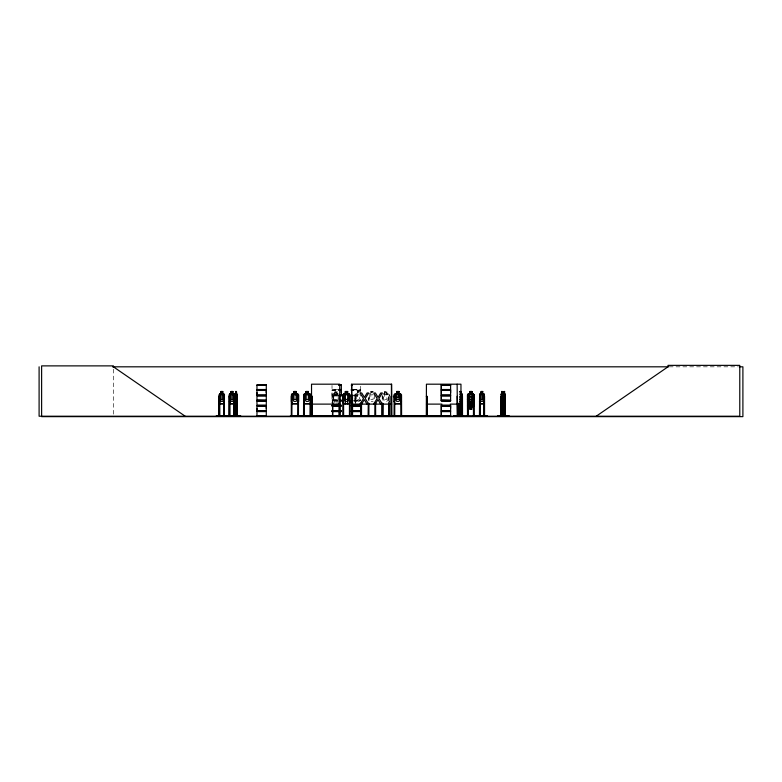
<?xml version="1.0" encoding="UTF-8"?>
<svg xmlns="http://www.w3.org/2000/svg" width="782" height="782" viewBox="0 0 782 782"><rect width="100%" height="100%" fill="white"/><g stroke="black" fill="none" stroke-linecap="round" stroke-linejoin="round"><path stroke-width="0.59" stroke-dasharray="3.91 2.93" d="M332.018 392.72L332.018 395.037L331.969 390.159L337.892 390.11M360.707 392.72L360.707 389.563L352.75 389.514M337.883 389.514L332.018 389.592L332.018 385.37M332.018 389.592L337.892 389.827M360.737 390.267L352.75 390.433M337.892 395.33L331.949 395.33L337.883 395.008M388.478 403.737L389.28 401.371M388.791 403.004L389.358 401.381M331.959 395.301L332.018 403.111M360.785 390.12L352.711 390.11M335.947 401.039L337.394 401.039M355.331 401.039L356.778 401.039M355.028 402.153L355.067 394.802L355.8 393.933L357.286 393.933M333.288 393.933L332.565 394.802L332.585 402.153M337.883 400.589L331.91 400.638L337.883 400.775M359.466 391.479L357.247 391.479L357.364 394.011L356.269 394.832L356.269 399.407L357.364 401.371L359.397 401.371L360.482 399.407L360.482 394.832M373.21 391.479L370.756 391.479L370.844 394.011L369.612 394.832L369.612 399.407L370.844 401.371L373.131 401.371M669.206 366.817L738.071 366.817M352.711 389.827L360.785 389.827M332.018 390.404L337.883 390.433M357.325 391.557L359.397 391.557M370.844 391.557L373.131 391.557M359.036 391.968L357.726 391.968L357.726 392.789L359.036 392.789M372.721 391.968L371.245 391.968L371.245 392.789L372.721 392.789M334.882 393.933L333.259 393.933L332.536 394.802L332.682 402.153M337.013 393.933L338.557 393.933M369.084 393.933L370.756 393.933M382.916 393.933L384.568 393.933L384.568 391.479L386.963 391.479L386.885 394.011L388.067 394.832L388.067 399.407L386.865 401.371L384.627 401.371L383.434 399.407L383.434 394.832L384.627 394.011L384.627 391.557L386.885 391.557L386.865 394.011M386.943 393.933L388.517 393.933L389.358 394.793L389.338 402.153L389.26 394.832M333.298 394.011L338.557 394.011M355.8 394.011L357.364 394.011M369.534 394.011L370.844 394.011M383.356 394.011L388.478 394.011M355.067 394.802L355.742 403.815M334.882 394.832L337.013 394.832M353.718 395.008L360.091 395.008M353.689 395.33L359.388 395.33M331.969 395.663L337.892 395.614M353.689 395.614L359.388 395.614M332.008 395.936L337.883 395.936M353.718 395.936L360.091 395.936M332.585 396.298L333.308 396.298L333.308 402.153M382.789 396.298L382.789 400.98L382.848 396.298L382.134 396.298L382.134 399.807M388.674 396.298L388.674 402.153L388.625 396.298L389.338 396.298M334.882 399.407L337.013 399.407M332.018 400.228L337.873 400.228L331.988 400.55M360.717 400.355L353.718 400.589M353.718 400.775L360.717 400.746M332.018 401.039L337.873 401.039M353.728 401.039L360.082 401.039M333.034 403.004L332.565 401.381L333.24 403.815M355.145 401.371L355.556 403.004M360.707 389.514L360.717 386.2M382.251 394.842L382.173 401.381M374.353 394.832L374.353 399.407M368.938 400.98L368.938 396.298L368.263 396.298L368.263 399.807M368.302 398.097L368.302 400.286M355.634 402.153L355.634 396.298L354.911 396.298L354.911 402.153M355.507 396.298L355.507 402.153M337.013 403.737L337.013 391.557L334.882 391.557L334.921 394.011L333.748 394.832L333.748 399.407L334.882 401.371L337.013 401.371L338.147 399.407L338.147 394.832L337.013 394.011L337.081 391.479L334.813 391.479L334.882 403.737M333.21 396.298L333.21 402.153M113.41 369.221L113.41 415.017M336.631 391.968L335.263 391.968L335.263 392.789L336.631 392.789L336.631 391.968M386.464 391.968L385.027 391.968L385.027 392.789L386.464 392.789L386.464 391.968M359.397 394.832L357.364 394.832L357.364 399.407L359.397 399.407L359.397 394.832M373.131 394.832L370.844 394.832L370.844 399.407L373.131 399.407L373.131 394.832M386.865 394.832L384.627 394.832L384.627 399.407L386.865 399.407L386.865 394.832"/><path stroke-width="1.17" d="M256.965 410.687L256.965 406.102L266.291 406.102L266.281 410.687L256.965 410.687L256.975 408.4M256.965 395.008L256.965 390.433L266.291 390.433L266.281 395.008L256.965 395.008L256.975 392.72M266.281 408.4L266.281 406.102M266.281 392.72L266.281 390.433M341.323 392.72L341.323 390.433M441.292 410.687L441.292 406.102M441.292 395.008L441.292 390.433M450.598 408.4L450.598 406.102L441.283 406.102L441.283 410.687L450.608 410.687L450.608 406.102M450.598 392.72L450.598 390.433L441.283 390.433L441.283 395.008L450.608 395.008L450.608 390.433M347.961 416.21L363.307 415.848L319.3 416.122L319.3 415.496M453.521 415.848L475.906 416.171L472.543 416.22M502.562 403.815L502.836 401.371L502.64 403.815L501.145 403.815M504.918 403.737L505.113 401.371L504.928 403.815M497.411 416.21L508.965 416.22M497.499 415.848L508.974 415.848M236.399 393.933L237.229 394.793L236.897 403.815L235.138 403.815M352.027 400.58L351.294 400.452L352.008 400.355M441.243 400.374L450.608 400.54M462.289 401.381L461.81 403.815L459.914 403.815M236.829 399.407L236.457 401.371L235.753 401.371L235.734 391.479L236.477 391.479L236.829 394.832L236.897 416.22M501.008 416.22L501.233 393.933M504.009 393.933L503.325 394.802L503.51 403.815L505.006 403.815M503.588 393.933L503.461 416.22M483.784 403.815L484.4 401.381M233.916 403.815L234.512 401.381M235.216 393.933L234.874 416.22L234.844 396.298M460.305 402.593L461.292 400.169L460.559 403.131L461.263 405.975L459.845 405.926L459.845 403.639M476.707 416.161L487.333 415.848L476.717 416.122M476.717 415.848L487.333 415.848M459.816 403.971L459.298 405.936L460.324 403.688L460.989 405.956M216.37 416.122L240.602 415.848L216.331 416.171M314.149 415.838L302.663 415.819L304.276 415.819M468.193 396.933L467.44 399.377L468.232 396.933L473.403 396.933L474.088 399.377M474.127 401.381L473.335 403.815L468.154 403.815M298.509 401.371L297.717 403.737L292.204 403.737M350.189 401.381L349.349 403.815L343.591 403.815L342.839 401.381L342.917 394.842L343.621 393.933L345.37 393.933M401.44 401.371L400.628 403.737L394.988 403.737M401.528 401.381L400.687 403.815L394.93 403.815L394.167 401.381M424.372 415.838L428.155 415.819M501.585 394.011L501.37 416.22M330.796 416.171L330.786 415.604M331.06 416.171L342.78 416.21L342.839 394.802M292.009 415.848L290.357 416.171M382.809 416.161L381.245 415.819L400.687 415.701M382.828 415.848L381.235 415.848M351.704 416.161L351.822 384.187L391.684 384.187L391.89 416.171M368.117 416.161L368.263 403.326M461.761 406.826L462.113 399.387M469.718 406.748L469.64 409.279L471.878 409.279L471.771 406.748L472.915 405.926L472.915 401.352L471.81 399.387L471.81 394.832L469.757 394.832L469.757 399.407L468.653 401.352L468.653 405.926L469.747 406.748M474.127 416.22L474.088 394.793L473.315 393.933L471.888 393.933L471.917 391.479L469.679 391.479L469.787 394.011L468.653 394.832L468.653 399.407L469.757 401.371L469.747 405.926L471.81 405.926L471.81 401.352L472.915 399.407L472.915 394.832L471.81 394.011M480.05 393.933L479.474 394.802L480.08 394.011L483.814 394.011M361.538 404.118L364.295 399.661L367.002 404.118M375.213 404.118L377.97 399.661L380.678 404.118M219.136 416.22L219.224 394.802L219.771 393.933L221.013 393.933M222.694 393.933L223.867 393.933L224.483 394.793L223.828 403.815L219.762 403.815L219.283 394.802L219.83 393.933M229.282 416.22L229.312 394.802L229.918 393.933M229.429 394.842L229.947 394.011M359.935 404.118L363.474 398.546L360.043 392.984L361.724 392.984L364.392 397.354L367.09 392.984L368.693 392.984L365.214 398.468L368.703 404.118M373.61 404.118L377.149 398.546L373.718 392.984L375.399 392.984L378.068 397.354L380.766 392.984L382.369 392.984L378.889 398.468L382.378 404.118M460.969 406.748L461.576 405.926L461.576 401.352L460.969 399.387L459.845 399.387M256.936 400.355L266.3 400.54M256.965 416.024L256.965 411.606L266.291 411.606L266.291 416.024L256.936 416.21M468.281 406.748L467.44 405.966L468.252 406.826L473.384 406.826L474.019 405.917L474.019 394.832M473.384 406.826L474.088 405.956M291.49 394.842L292.224 394.011M304.433 393.933L303.66 394.802L303.66 401.381L304.413 403.815L310.034 403.815L310.855 401.381L310.855 394.793L309.995 393.933L308.45 393.933M303.739 394.842L304.472 394.011L309.985 394.011L310.777 394.832L310.698 416.22M481.155 394.011L480.344 394.832L480.344 399.407L481.155 401.371L482.67 401.371L483.481 399.407L483.481 394.832L482.67 394.011L482.777 391.479L481.096 391.479L481.155 394.011L481.213 391.557L482.729 391.557M221.071 394.011L220.201 394.832L220.201 399.407L221.071 401.371L222.694 401.371L223.554 399.407L223.554 394.832L222.694 394.011L222.753 391.479L220.954 391.479L221.013 394.011L221.071 391.557L222.694 391.557M596.216 416.22L668.004 366.817L668.004 365.36L739.782 365.36L739.782 416.22L39.1 416.22L39.1 366.817M345.37 394.011L344.139 394.832L344.139 399.407L345.37 401.371L347.658 401.371L348.88 399.407L348.88 394.832L347.658 394.011M112.491 366.817L668.375 366.817M739.234 366.817L742.9 366.817L742.9 416.64L41.622 416.64L41.622 365.878L113.41 365.878L113.41 366.817L185.187 416.22M256.955 384.91L266.3 384.91M338.997 384.9L341.343 384.91M351.382 384.91L352.027 384.9M441.273 384.91L450.608 384.91M339.007 385.086L341.343 385.096L341.323 389.514M351.382 385.096L352.008 385.076M256.975 385.37L266.281 385.37M338.987 385.37L341.323 385.37M351.401 385.37L352.037 385.37M450.598 385.37L441.292 385.37L441.292 389.514M338.997 389.514L341.333 389.514M351.392 389.514L352.017 389.514M256.897 389.827L266.349 389.827M339.036 389.827L341.402 389.827M351.323 389.827L351.959 389.827M441.214 389.827L450.667 389.827M256.897 390.11L266.349 390.11M339.036 390.11L341.402 390.11M351.323 390.11L351.959 390.11M441.214 390.11L450.667 390.11M338.997 390.433L341.333 390.433L341.323 395.008M351.392 390.433L352.017 390.433M232.84 391.479L231.042 391.479L231.101 394.011M304.423 393.933L306.065 393.933L306.055 391.479L308.46 391.479M459.806 391.479L461.087 391.479M501.282 399.407L501.585 401.371L502.152 401.371L502.249 391.479L501.565 391.479L501.663 394.011M231.101 391.557L232.782 391.557L232.723 394.011L233.642 394.832L233.642 399.407L232.782 401.371L231.159 401.371L230.299 399.407L230.299 394.832L231.159 394.011L231.159 391.557M235.675 391.557L236.457 391.557M296.134 391.557L293.885 391.557L293.905 394.011L292.703 394.832L292.703 399.407L293.905 401.371L296.134 401.371L297.336 399.407L297.336 394.832L296.134 394.011L296.202 391.479L293.807 391.479L293.817 393.933L292.175 393.933L291.412 394.802L291.412 401.381L292.165 403.815L297.786 403.815L298.607 401.381L298.597 394.793L297.747 393.933L296.202 393.933M306.133 391.557L308.382 391.557M347.658 391.557L345.37 391.557L345.37 403.815M398.996 391.557L396.709 391.557L396.709 394.011L395.477 394.832L395.477 399.407L396.709 401.371L398.996 401.371L400.218 399.407L400.218 394.832L398.996 394.011L399.074 391.479L396.621 391.479L396.621 393.933L394.949 393.933L394.167 394.802L394.069 416.22M459.845 391.557L461.048 391.557M469.757 391.557L471.849 391.557M501.585 391.557L502.23 391.557M503.95 391.557L504.586 391.557M460.051 391.968L460.774 391.968L460.774 392.789L460.051 392.789M501.682 391.968L501.682 392.789M504.048 391.968L504.048 392.789M229.859 393.933L231.101 393.933M232.782 393.933L233.955 393.933M235.138 393.933L235.734 393.933M347.658 393.933L349.329 393.933L350.189 394.793L350.101 416.22M399.074 393.933L400.658 393.933L401.528 394.793L401.596 415.848M461.018 393.933L461.869 393.933M469.718 393.933L468.174 393.933L467.48 394.802L467.509 416.22M479.992 393.933L481.155 393.933M482.719 393.933L483.833 393.933M501.643 393.933L501.037 394.802M502.171 393.933L502.836 394.832L502.777 416.22M504.527 393.933L505.192 394.832L505.26 416.22M219.801 394.011L223.847 394.011L224.424 394.832L224.366 416.22M229.888 394.011L233.935 394.011M235.147 394.011L236.956 394.011M292.204 394.011L297.737 394.011L298.529 394.832L298.441 416.22M343.65 394.011L349.29 394.011M400.628 394.011L394.988 394.011L394.255 394.842L394.255 401.371M459.845 394.011L461.849 394.011M473.315 394.011L468.213 394.011L467.548 394.842L467.587 416.22M501.154 394.011L502.631 394.011M503.52 394.011L504.996 394.011M229.312 394.802L229.908 403.815M234.629 416.22L234.512 394.793L234.512 416.22M461.781 394.011L462.289 394.793L462.221 416.22M474.088 394.793L473.276 394.011M502.777 394.793L502.562 393.933M504.928 393.933L505.221 394.793M345.37 394.832L347.658 394.832M459.845 394.832L460.979 394.832M338.997 395.008L341.333 395.008M351.392 395.008L352.017 395.008M256.897 395.33L266.349 395.33M339.036 395.33L341.402 395.33M351.323 395.33L351.959 395.33M441.214 395.33L450.667 395.33M256.897 395.614L266.349 395.614M339.036 395.614L341.402 395.614M351.323 395.614L351.959 395.614M441.214 395.614L450.667 395.614M338.997 395.936L341.333 395.936M351.392 395.936L352.017 395.936M224.366 396.298L223.711 396.298L223.652 416.22M234.453 396.298L233.798 396.298L233.74 416.22M234.639 396.298L235.118 416.22M237.122 396.298L236.672 416.22L236.623 415.496L237.181 416.22L237.122 394.832M297.795 396.298L298.509 396.298M303.563 396.298L304.276 396.298L304.315 416.22M310.043 396.298L310.757 396.298M311.529 396.298L312.194 396.298L312.145 416.22M342.858 396.298L343.542 396.298L343.621 416.22M350.18 396.298L349.505 396.298L349.427 416.22M351.558 396.298L352.496 396.298L352.574 416.22M391.684 396.298L391.01 396.298L391.088 416.22M394.128 396.298L394.802 396.298L394.724 416.22M401.44 396.298L400.765 396.298L400.843 416.22M426.307 396.298L427.021 396.298L427.089 416.22M457.128 396.298L457.382 416.22M460.96 396.298L460.246 396.298L460.305 416.22M467.47 396.298L468.193 396.298L468.262 416.22M474.166 396.298L473.442 396.298L473.491 416.22M479.513 396.298L480.148 396.298M501.027 396.298L501.458 416.22M503.393 396.298L503.823 416.22M505.025 396.298L505.465 416.22L505.504 415.496L504.977 416.22L505.133 394.793M459.884 396.933L461.849 396.933M394.167 397.119L401.528 397.119M345.37 399.407L347.658 399.407M469.747 399.387L471.81 399.407M256.975 400.228L266.281 400.228L266.291 395.936L256.965 395.936L256.965 400.345L266.3 400.355M339.945 400.228L341.323 400.228M351.401 400.228L352.037 400.228M450.608 400.345L441.273 400.345L441.283 395.936L450.608 395.936L450.608 400.345L441.292 400.228L441.292 395.936M339.975 400.355L341.343 400.355M339.955 400.58L341.343 400.54M339.975 400.775L341.343 400.775M351.382 400.746L352.008 400.755M441.273 400.755L450.608 400.746M256.975 401.039L266.281 401.039M339.945 401.039L341.323 401.039M351.401 401.039L352.037 401.039M441.292 401.039L450.598 401.039M219.283 401.381L219.762 403.815M234.903 401.381L235.226 403.737L236.956 403.737M459.845 401.352L460.979 401.371L461.576 399.407L461.018 391.479M467.48 401.381L468.193 403.815M469.747 401.352L471.81 401.371M479.474 401.381L480.08 403.737L483.814 403.737M503.403 401.381L503.588 403.815M219.801 403.737L223.847 403.737M229.888 403.737L233.935 403.737M309.985 403.737L304.452 403.737L303.739 401.371M343.65 403.737L349.29 403.737M459.924 403.737L461.849 403.737M473.315 403.737L468.213 403.737L467.587 401.371M502.631 403.737L501.154 403.737L501.057 401.371L501.223 403.815M503.52 403.737L504.996 403.737M229.849 403.815L233.974 403.815M479.972 403.815L483.853 403.815M311.529 404.118L339.711 404.118M351.822 404.118L391.684 404.118M426.434 404.118L441.908 404.118M450.246 404.118L460.96 404.118M332.008 405.184L341.333 405.184M351.392 405.184L360.717 405.184M441.283 405.184L450.608 405.184M256.897 405.506L266.349 405.506M331.949 405.506L341.402 405.506M351.323 405.506L360.776 405.506M441.214 405.506L450.667 405.506M256.897 405.79L266.349 405.79M331.949 405.79L341.402 405.79M351.323 405.79L360.776 405.79M441.214 405.79L450.667 405.79M332.008 406.102L341.333 406.102M351.392 406.102L360.717 406.102M458.946 406.826L461.839 406.826M460.774 407.969L460.041 407.969L460.041 408.791L460.774 408.791M332.008 410.687L341.333 410.687M351.392 410.687L360.717 410.687M256.897 411L266.349 411M331.949 411L341.402 411M351.323 411L360.776 411M441.214 411L450.667 411M256.897 411.283L266.349 411.283M331.949 411.283L341.402 411.283M351.323 411.283L360.776 411.283M441.214 411.283L450.667 411.283M332.008 411.606L341.333 411.606M351.392 411.606L360.717 411.606M218.94 415.496L219.732 415.496L219.722 416.22L219.674 396.298L219.009 396.298L219.009 416.22M223.642 415.496L224.424 415.496M229.028 415.496L229.82 415.496M233.73 415.496L235.157 415.496M458.584 415.496L459.269 415.496M461.859 415.496L462.543 415.496M467.401 415.496L468.262 415.496M479.454 415.496L480.197 415.496M483.853 415.496L484.596 415.496M500.969 415.496L501.497 415.496M502.611 415.496L503.139 415.496M343.611 415.701L363.298 415.819M369.016 415.701L374.822 415.701M216.37 415.848L240.602 415.848M256.975 415.897L266.281 415.897M297.805 415.848L299.467 416.171M342.526 415.848L331.099 416.122M441.292 415.897L450.598 415.897M472.582 415.848L475.867 415.848M497.499 416.122L508.974 416.161M350.385 416.171L350.258 415.496M388.654 416.161L388.674 403.326L388.586 416.22M311.979 416.171L312.008 396.298M459.19 416.161L458.985 403.326M459.239 405.926L459.728 409.279L461.009 409.279L461.009 406.826M233.906 393.933L234.571 394.793M483.775 393.933L484.4 394.793L484.4 416.22M483.745 394.011L484.293 401.371M459.014 406.826L458.516 403.766M461.8 393.933L462.25 394.832M504.507 394.011L504.507 401.371L503.95 401.371L503.647 399.407M291.49 401.371L292.224 403.737M229.429 401.371L229.947 403.737M479.532 401.371L480.04 403.815M459.357 416.18L459.239 403.639M461.781 396.933L462.182 399.387M234.923 401.371L235.216 403.815M504.586 394.011L504.615 391.479L503.921 391.479L503.579 416.22M504.028 391.557L504.028 394.011M503.862 416.22L503.862 415.496L503.334 416.22M503.1 416.22L503.08 396.298L502.65 416.22M502.914 396.298L502.894 416.22M502.171 391.479L502.152 394.011M501.194 396.298L501.213 416.22M484.547 416.22L484.547 396.298L483.902 396.298L483.853 416.22M484.175 415.496L484.244 416.22M484.097 403.326L484.048 416.22M480.148 402.153L480.197 416.22M479.953 396.298L480.001 416.22M479.786 415.496L479.874 416.22M479.698 416.22L479.591 394.842L479.454 416.22M474.234 416.22L474.234 415.496L473.374 415.496L473.374 416.22M473.951 415.496L473.96 416.22M473.56 396.298L473.56 416.22M471.888 391.479L471.849 394.011M468.076 396.298L468.154 416.22M467.978 415.496L467.988 416.22M467.695 415.496L467.695 416.22M462.504 416.22L462.475 396.298L461.918 396.298L461.879 416.22L462.113 415.496M460.823 396.298L460.823 416.22M460.373 396.298L460.461 416.22M460.178 416.22L460.178 415.496L461.028 415.496L461.028 416.22L460.96 384.187L426.434 384.187L426.307 416.22M459.2 415.496L459.073 416.22M458.878 405.672L458.839 416.22M458.653 403.326L458.653 416.22M457.46 416.22L457.128 384.187M442.72 416.22L442.72 415.604L293.504 415.604L293.504 416.22M442.123 415.604L442.123 416.22M441.292 411.606L441.4 416.22M426.894 396.298L426.786 416.22M426.522 415.496L426.542 416.22M426.239 415.496L426.239 416.22M401.362 415.496L401.362 416.22M400.687 415.496L400.687 416.22M394.881 415.496L394.881 416.22M394.206 415.496L394.206 416.22M391.762 415.496L391.782 416.22M391.44 415.604L391.44 416.22M391.42 384.187L391.42 416.22M390.932 415.496L390.932 416.22M389.983 415.604L389.983 416.22M389.407 416.22L389.338 403.326L389.192 416.22M382.877 416.22L382.848 403.326L382.691 416.22M382.183 403.326L382.193 416.22M382.134 403.326L382.105 416.22M381.342 415.604L381.342 416.22M380.609 415.604L380.609 416.22M375.653 415.496L375.653 416.22L375.575 403.326M374.979 415.496L374.979 416.22M374.901 403.326L374.822 416.22M369.016 415.496L369.016 416.22M368.938 403.326L368.86 416.22M368.342 415.496L368.342 416.22M361.538 403.326L361.489 416.22M361.421 403.326L361.333 416.22M361.04 415.496L361.03 416.22M360.815 403.326L360.873 416.22M360.746 415.496L360.746 416.22M355.634 415.496L355.702 416.22M355.575 415.496L355.429 416.22L355.409 415.496M355.136 416.22L355.116 415.496L354.94 416.22M354.911 415.496L354.842 416.22M353.347 415.604L353.347 416.22M352.418 415.496L352.428 416.22M351.871 415.496L351.89 416.22M351.568 384.187L351.558 416.22L351.489 415.496M350.835 415.496L350.835 416.122M349.583 415.496L349.583 416.22M347.658 403.815L347.736 391.479L345.282 391.479L345.292 393.933M343.464 415.496L343.464 416.22M342.946 415.496L342.936 416.22M339.955 415.496L339.955 416.22L339.896 396.298L339.232 396.298L339.183 416.22M339.769 416.22L339.711 384.187L311.529 384.187L311.559 416.22L311.715 396.298M339.535 415.496L339.525 416.22M339.417 396.298L339.359 416.22M338.938 415.496L338.831 416.22M338.733 415.496L338.665 416.22M333.308 415.496L333.376 416.22M333.249 415.496L333.21 416.22M332.78 415.496L332.78 416.22M332.682 403.326L332.77 416.22M332.585 403.326L332.506 416.22M329.76 415.604L329.76 416.22M320.327 415.496L320.327 416.122M311.822 415.496L311.793 416.22M311.119 415.604L311.119 416.22M310.835 415.496L310.835 416.22M310.61 415.496L310.62 416.22M310.2 415.496L310.19 416.22M310.102 396.298L310.004 416.22L309.975 415.496M308.45 391.479L308.362 394.011L309.584 394.832L309.584 399.407L308.382 401.371L306.153 401.371L304.951 399.407L304.951 394.832L306.153 394.011L306.065 391.479M304.218 396.298L304.208 416.22L302.712 415.809M303.699 415.496L303.621 416.22M303.612 396.298L303.533 416.22M298.587 415.496L298.587 416.22M298.362 415.496L298.372 416.22M297.942 415.496L297.942 416.22L297.727 415.496M297.854 396.298L297.756 416.22L299.418 416.122L290.415 415.819L292.009 416.122L292.097 415.496L291.236 415.496L291.236 416.22M296.114 391.557L296.114 394.011M295.557 415.604L295.557 416.22M294.531 415.604L294.531 416.22M291.882 415.496L291.872 416.22L292.028 396.298L291.315 396.298L291.315 416.22M291.461 415.496L291.451 416.22M235.656 391.479L235.675 394.011M234.268 396.298L234.268 416.22L234.062 415.496M233.974 396.298L233.926 416.22M232.782 391.479L232.782 394.011M229.81 416.22L229.761 396.298L229.097 396.298L229.038 416.22M229.576 396.298L229.634 416.22M229.468 415.496L229.39 416.22M224.18 396.298L224.239 416.22M223.975 415.496L224.004 416.22M223.887 396.298L223.838 416.22M222.635 391.557L222.635 394.011M219.488 396.298L219.537 416.22M219.302 415.496L219.273 416.22M387.813 416.122L395.291 415.809L387.813 416.22M441.195 416.102L441.283 411.606L450.608 411.606L450.608 416.024L441.214 416.053M468.819 400.208L470.285 403.121C467.265 405.936 470.041 407.422 470.764 403.688C471.507 407.422 474.117 405.917 471.194 403.131C474.156 400.188 471.614 398.654 470.725 402.593L469.552 400.296L468.819 400.208M266.3 385.086L256.955 385.086L256.975 389.514L266.291 389.514L266.291 385.096M450.608 385.096L441.273 385.076L441.283 389.514L450.608 389.514L450.608 385.096M222.401 391.968L221.365 391.968L221.365 392.789L222.401 392.789L222.401 391.968M232.489 391.968L231.452 391.968L231.452 392.789L232.489 392.789L232.489 391.968M236.33 391.968L235.881 392.789L236.33 391.968M295.733 391.968L294.296 391.968L294.296 392.789L295.733 392.789L295.733 391.968M307.981 391.968L306.544 391.968L306.544 392.789L307.981 392.789L307.981 391.968M347.247 391.968L345.781 391.968L345.781 392.789L347.247 392.789L347.247 391.968M398.585 391.968L397.109 391.968L397.109 392.789L398.585 392.789L398.585 391.968M471.448 391.968L470.119 391.968L470.119 392.789L471.448 392.789L471.448 391.968M482.396 391.968L481.419 391.968L481.419 392.789L482.396 392.789L482.396 391.968M222.694 394.832L221.071 394.832L221.071 399.407L222.694 399.407L222.694 394.832M232.782 394.832L231.159 394.832L231.159 399.407L232.782 399.407L232.782 394.832M236.457 394.832L235.753 394.832L235.753 399.407L236.457 399.407L236.457 394.832M296.134 394.832L293.905 394.832L293.905 399.407L296.134 399.407L296.134 394.832M308.382 394.832L306.153 394.832L306.153 399.407L308.382 399.407L308.382 394.832M398.996 394.832L396.709 394.832L396.709 399.407L398.996 399.407L398.996 394.832M482.67 394.832L481.155 394.832L481.155 399.407L482.67 399.407L482.67 394.832M502.152 394.832L501.585 394.832L501.585 399.407L502.152 399.407L502.152 394.832M504.507 394.832L503.95 394.832L503.95 399.407L504.507 399.407L504.507 394.832M266.3 400.746L256.955 400.775L256.975 405.184L266.291 405.184L266.291 400.775M471.438 407.969L470.119 407.969L470.119 408.791L471.438 408.791L471.438 407.969"/></g></svg>
